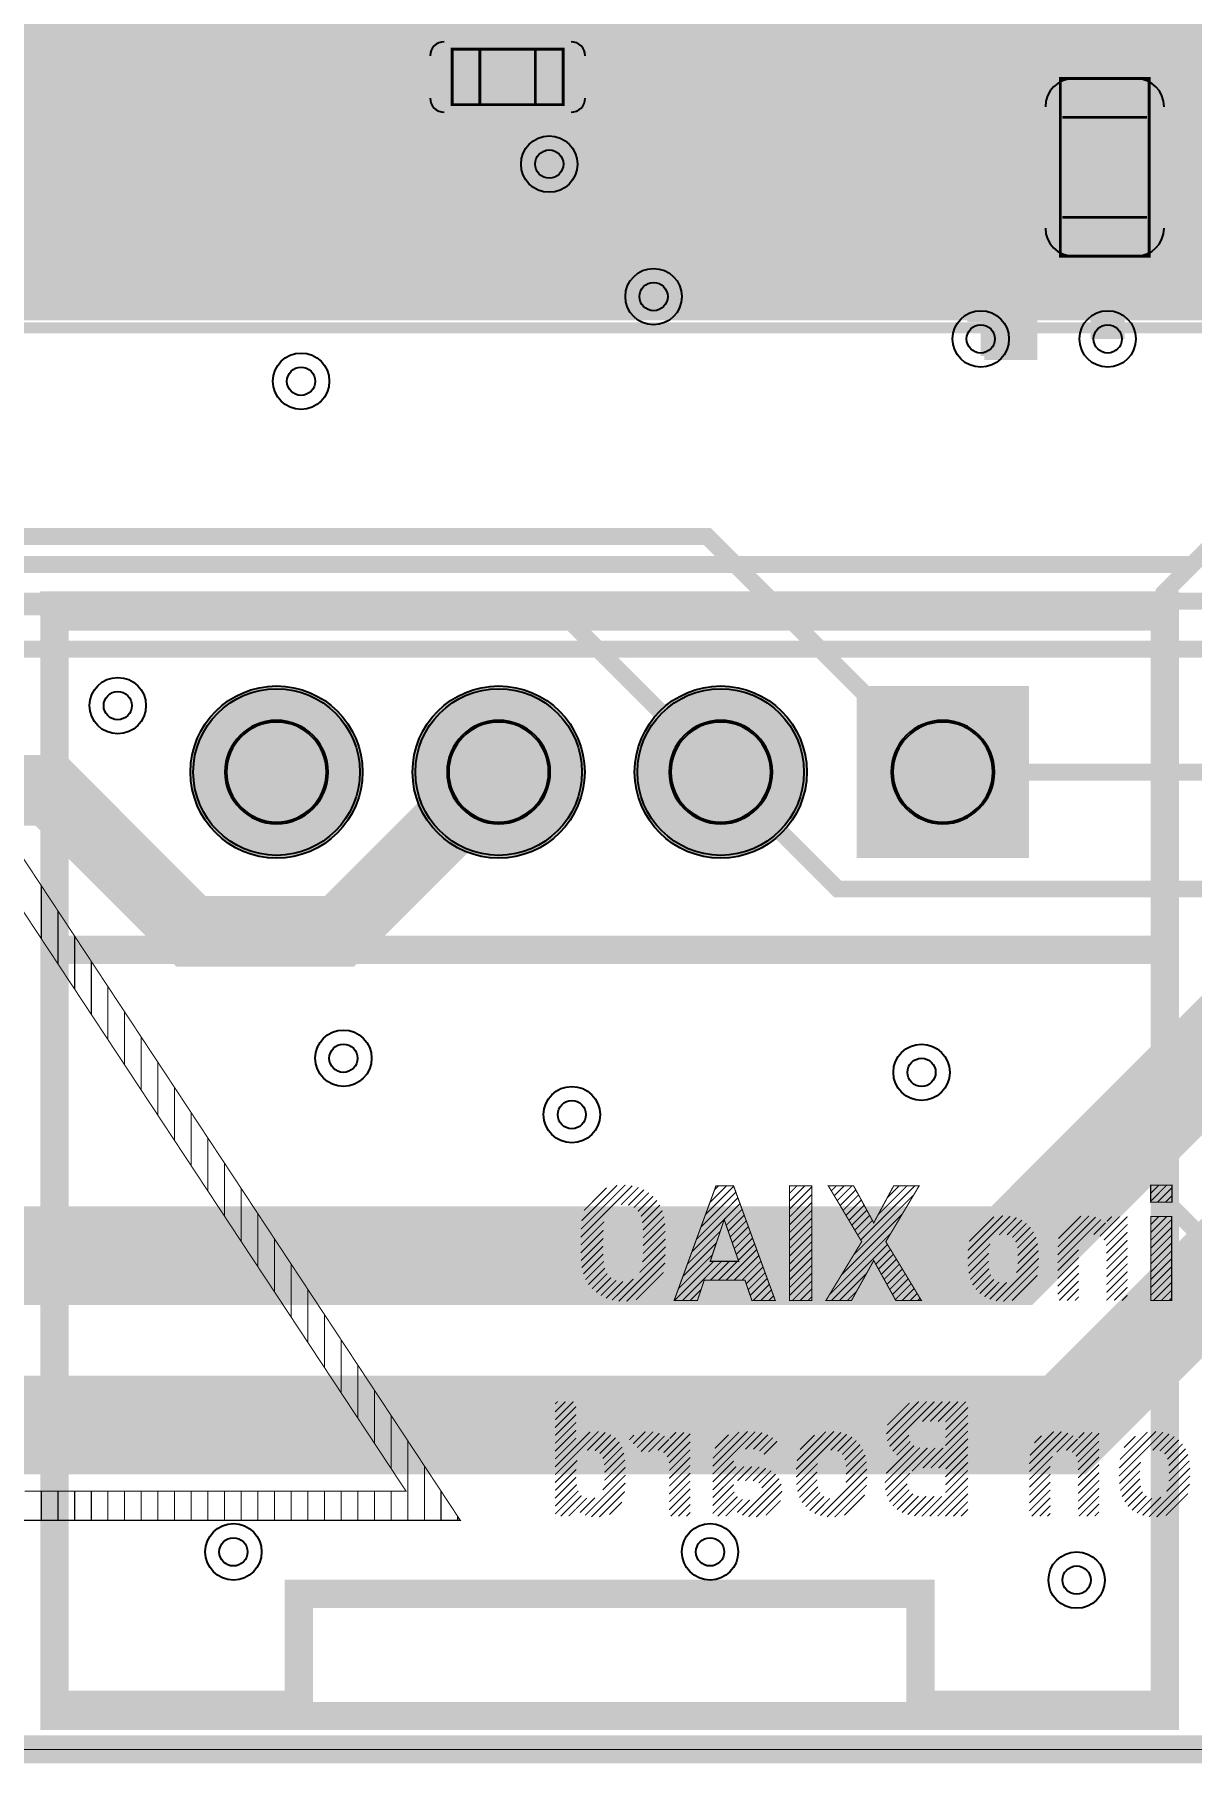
# Model space of a CAD drawing. Extents: x -57 to 2380, y -38 to 1737.
# Drawn here: x 1394 to 1805, y -5 to 608 of the extents above; entities that cross this region are included whole.
import ezdxf

# ---------------------------------------------------------------- set-up
doc = ezdxf.new("R2010")
doc.units = 9
for name, color, linetype, true_color in [('BoardOutline', 7, 'Continuous', 0xff00ff), ('BottomLayer', 7, 'Continuous', 0x0000ff), ('BottomSilkLayer', 7, 'Continuous', 0x808000), ('BottomSolderMaskLayer', 7, 'Continuous', 0xaa00ff), ('Document', 7, 'Continuous', 0xffffff), ('Hole', 7, 'Continuous', 0x222222), ('Multi-Layer', 7, 'Continuous', 0xc0c0c0), ('TopLayer', 7, 'Continuous', 0xff0000), ('TopSilkLayer', 7, 'Continuous', 0xffff00), ('TopSolderMaskLayer', 7, 'Continuous', 0x800080)]:
    doc.layers.add(name, color=color, linetype=linetype, true_color=true_color)

msp = doc.modelspace()

# ---------------------------------------------------------------- hatches: boundary and pattern name
at = {"layer": 'BottomLayer'}
for points in [[(1535.99, 600.25), (1536.01, 600.56), (1536.07, 600.88), (1536.16, 601.18), (1536.29, 601.47), (1536.46, 601.74), (1536.65, 601.99), (1536.88, 602.21), (1537.12, 602.41), (1537.4, 602.57), (1537.69, 602.7), (1537.99, 602.8), (1538.3, 602.85), (1538.62, 602.87), (1550.87, 602.87), (1551.18, 602.85), (1551.49, 602.8), (1551.8, 602.7), (1552.09, 602.57), (1552.36, 602.41), (1552.61, 602.21), (1552.83, 601.99), (1553.03, 601.74), (1553.19, 601.47), (1553.32, 601.18), (1553.41, 600.88), (1553.47, 600.56), (1553.49, 600.25), (1553.49, 585.5), (1553.47, 585.18), (1553.41, 584.87), (1553.32, 584.57), (1553.19, 584.28), (1553.03, 584.01), (1552.83, 583.76), (1552.61, 583.53), (1552.36, 583.34), (1552.09, 583.17), (1551.8, 583.04), (1551.49, 582.95), (1551.18, 582.89), (1550.87, 582.87), (1538.62, 582.87), (1538.3, 582.89), (1537.99, 582.95), (1537.69, 583.04), (1537.4, 583.17), (1537.12, 583.34), (1536.88, 583.53), (1536.65, 583.76), (1536.46, 584.01), (1536.29, 584.28), (1536.16, 584.57), (1536.07, 584.87), (1536.01, 585.18), (1535.99, 585.5)], [(1570.99, 600.25), (1571.01, 600.56), (1571.07, 600.88), (1571.16, 601.18), (1571.29, 601.47), (1571.46, 601.74), (1571.65, 601.99), (1571.88, 602.21), (1572.12, 602.41), (1572.4, 602.57), (1572.69, 602.7), (1572.99, 602.8), (1573.3, 602.85), (1573.62, 602.87), (1585.87, 602.87), (1586.18, 602.85), (1586.49, 602.8), (1586.8, 602.7), (1587.09, 602.57), (1587.36, 602.41), (1587.61, 602.21), (1587.83, 601.99), (1588.03, 601.74), (1588.19, 601.47), (1588.32, 601.18), (1588.41, 600.88), (1588.47, 600.56), (1588.49, 600.25), (1588.49, 585.5), (1588.47, 585.18), (1588.41, 584.87), (1588.32, 584.57), (1588.19, 584.28), (1588.03, 584.01), (1587.83, 583.76), (1587.61, 583.53), (1587.36, 583.34), (1587.09, 583.17), (1586.8, 583.04), (1586.49, 582.95), (1586.18, 582.89), (1585.87, 582.87), (1573.62, 582.87), (1573.3, 582.89), (1572.99, 582.95), (1572.69, 583.04), (1572.4, 583.17), (1572.12, 583.34), (1571.88, 583.53), (1571.65, 583.76), (1571.46, 584.01), (1571.29, 584.28), (1571.16, 584.57), (1571.07, 584.87), (1571.01, 585.18), (1570.99, 585.5)], [(1677.16, 596.46), (1732.28, 596.46), (1732.28, 525.59), (1677.16, 525.59)]]:
    msp.add_hatch(color=256, dxfattribs=at).paths.add_polyline_path(points)
at = {"layer": 'BottomSolderMaskLayer'}
for points in [[(1449.78, 346.46, 1), (1510.84, 346.46, 1)], [(1528.52, 346.46, 1), (1589.58, 346.46, 1)], [(1607.26, 346.46, 1), (1668.32, 346.46, 1)], [(1747.06, 315.94), (1686.01, 315.94), (1686.01, 376.99), (1747.06, 376.99)]]:
    msp.add_hatch(color=256, dxfattribs=at).paths.add_polyline_path(points)
at = {"layer": 'Document'}
for points in [[(885.08, 506.61), (1855.08, 506.61), (1855.08, 1166.61), (885.08, 1166.61)], [(1685.04, 544.64), (2235.03, 544.64), (2235.03, 1129.64), (1685.04, 1129.64)], [(1791.33, 592.48), (1757.67, 592.48), (1757.67, 528.74), (1791.33, 528.74)], [(1743.72, 539.35), (1743.72, 584.35), (1718.72, 584.35), (1718.72, 539.35)]]:
    msp.add_hatch(color=256, dxfattribs=at).paths.add_polyline_path(points)
at = {"layer": 'Multi-Layer'}
for points in [[(1450.78, 346.46, 1), (1509.84, 346.46, 1)], [(1529.52, 346.46, 1), (1588.58, 346.46, 1)], [(1608.26, 346.46, 1), (1667.32, 346.46, 1)], [(1746.06, 316.94), (1687.01, 316.94), (1687.01, 375.99), (1746.06, 375.99)]]:
    msp.add_hatch(color=256, dxfattribs=at).paths.add_polyline_path(points)
at = {"layer": 'TopLayer'}
for points in [[(1762.4, 570.83), (1761.99, 570.85), (1761.58, 570.93), (1761.18, 571.05), (1760.81, 571.22), (1760.45, 571.43), (1760.13, 571.69), (1759.83, 571.98), (1759.58, 572.31), (1759.37, 572.66), (1759.2, 573.04), (1759.07, 573.43), (1759, 573.84), (1758.97, 574.25), (1758.97, 594.8), (1759, 595.21), (1759.07, 595.62), (1759.2, 596.02), (1759.37, 596.39), (1759.58, 596.75), (1759.83, 597.07), (1760.13, 597.37), (1760.45, 597.62), (1760.81, 597.83), (1761.18, 598), (1761.58, 598.13), (1761.99, 598.2), (1762.4, 598.23), (1785.55, 598.23), (1785.96, 598.2), (1786.37, 598.13), (1786.76, 598), (1787.14, 597.83), (1787.49, 597.62), (1787.82, 597.37), (1788.11, 597.07), (1788.37, 596.75), (1788.58, 596.39), (1788.75, 596.02), (1788.87, 595.62), (1788.95, 595.21), (1788.97, 594.8), (1788.97, 574.25), (1788.95, 573.84), (1788.87, 573.43), (1788.75, 573.04), (1788.58, 572.66), (1788.37, 572.31), (1788.11, 571.98), (1787.82, 571.69), (1787.49, 571.43), (1787.14, 571.22), (1786.76, 571.05), (1786.37, 570.93), (1785.96, 570.85), (1785.55, 570.83)], [(1738.94, 584.51), (1739.22, 584.49), (1739.49, 584.44), (1739.75, 584.36), (1740, 584.25), (1740.23, 584.1), (1740.45, 583.93), (1740.65, 583.74), (1740.81, 583.52), (1740.96, 583.29), (1741.07, 583.04), (1741.15, 582.78), (1741.2, 582.51), (1741.22, 582.23), (1741.22, 571.62), (1741.2, 571.35), (1741.15, 571.08), (1741.07, 570.82), (1740.96, 570.57), (1740.81, 570.33), (1740.65, 570.12), (1740.45, 569.92), (1740.23, 569.75), (1740, 569.61), (1739.75, 569.5), (1739.49, 569.42), (1739.22, 569.37), (1738.94, 569.35), (1723.49, 569.35), (1723.22, 569.37), (1722.95, 569.42), (1722.68, 569.5), (1722.43, 569.61), (1722.2, 569.75), (1721.98, 569.92), (1721.79, 570.12), (1721.62, 570.33), (1721.48, 570.57), (1721.36, 570.82), (1721.28, 571.08), (1721.23, 571.35), (1721.22, 571.62), (1721.22, 582.23), (1721.23, 582.51), (1721.28, 582.78), (1721.36, 583.04), (1721.48, 583.29), (1721.62, 583.52), (1721.79, 583.74), (1721.98, 583.93), (1722.2, 584.1), (1722.43, 584.25), (1722.68, 584.36), (1722.95, 584.44), (1723.22, 584.49), (1723.49, 584.51)], [(1738.94, 554.35), (1739.22, 554.33), (1739.49, 554.28), (1739.75, 554.2), (1740, 554.09), (1740.23, 553.95), (1740.45, 553.78), (1740.65, 553.58), (1740.81, 553.37), (1740.96, 553.13), (1741.07, 552.88), (1741.15, 552.62), (1741.2, 552.35), (1741.22, 552.08), (1741.22, 541.47), (1741.2, 541.19), (1741.15, 540.92), (1741.07, 540.66), (1740.96, 540.41), (1740.81, 540.17), (1740.65, 539.96), (1740.45, 539.76), (1740.23, 539.59), (1740, 539.45), (1739.75, 539.34), (1739.49, 539.26), (1739.22, 539.21), (1738.94, 539.19), (1723.49, 539.19), (1723.22, 539.21), (1722.95, 539.26), (1722.68, 539.34), (1722.43, 539.45), (1722.2, 539.59), (1721.98, 539.76), (1721.79, 539.96), (1721.62, 540.17), (1721.48, 540.41), (1721.36, 540.66), (1721.28, 540.92), (1721.23, 541.19), (1721.22, 541.47), (1721.22, 552.08), (1721.23, 552.35), (1721.28, 552.62), (1721.36, 552.88), (1721.48, 553.13), (1721.62, 553.37), (1721.79, 553.58), (1721.98, 553.78), (1722.2, 553.95), (1722.43, 554.09), (1722.68, 554.2), (1722.95, 554.28), (1723.22, 554.33), (1723.49, 554.35)], [(1762.4, 523.42), (1761.99, 523.45), (1761.58, 523.52), (1761.18, 523.65), (1760.81, 523.82), (1760.45, 524.03), (1760.13, 524.29), (1759.83, 524.58), (1759.58, 524.9), (1759.37, 525.26), (1759.2, 525.63), (1759.07, 526.03), (1759, 526.44), (1758.97, 526.85), (1758.97, 547.4), (1759, 547.81), (1759.07, 548.22), (1759.2, 548.62), (1759.37, 548.99), (1759.58, 549.35), (1759.83, 549.67), (1760.13, 549.96), (1760.45, 550.22), (1760.81, 550.43), (1761.18, 550.6), (1761.58, 550.73), (1761.99, 550.8), (1762.4, 550.83), (1785.55, 550.83), (1785.96, 550.8), (1786.37, 550.73), (1786.76, 550.6), (1787.14, 550.43), (1787.49, 550.22), (1787.82, 549.96), (1788.11, 549.67), (1788.37, 549.35), (1788.58, 548.99), (1788.75, 548.62), (1788.87, 548.22), (1788.95, 547.81), (1788.97, 547.4), (1788.97, 526.85), (1788.95, 526.44), (1788.87, 526.03), (1788.75, 525.63), (1788.58, 525.26), (1788.37, 524.9), (1788.11, 524.58), (1787.82, 524.29), (1787.49, 524.03), (1787.14, 523.82), (1786.76, 523.65), (1786.37, 523.52), (1785.96, 523.45), (1785.55, 523.42)]]:
    msp.add_hatch(color=256, dxfattribs=at).paths.add_polyline_path(points)
at = {"layer": 'TopSolderMaskLayer'}
for points in [[(1449.78, 346.46, 1), (1510.84, 346.46, 1)], [(1528.52, 346.46, 1), (1589.58, 346.46, 1)], [(1607.26, 346.46, 1), (1668.32, 346.46, 1)], [(1747.06, 315.94), (1686.01, 315.94), (1686.01, 376.99), (1747.06, 376.99)]]:
    msp.add_hatch(color=256, dxfattribs=at).paths.add_polyline_path(points)

# ---------------------------------------------------------------- linework, layer by layer
at = {"layer": 'BoardOutline', "const_width": 10}
msp.add_lwpolyline([(118.11, 0), (2165.35, 0)], dxfattribs=at)
at = {"layer": 'BottomLayer'}
for points, const_width in [([(1900, 215), (1860, 215), (1760, 115), (325, 115), (55, 385), (55, 725), (30, 750), (30, 1290), (160, 1420), (434.96, 1420), (490, 1475.04), (490, 1604.96)], 35), ([(85, 891.61), (140, 836.61), (140, 615), (173.5, 581.5), (173.5, 396.5), (190, 380), (220, 380), (365, 235), (825, 235), (997, 407), (1835, 407), (1905, 477), (1905, 855.87), (2031, 981.87), (2031.87, 981.87), (2040, 990)], 6), ([(1716.53, 346.46), (1830.45, 346.46), (1941, 457), (1941, 811), (2090, 960)], 6), ([(85, 791.61), (125, 751.61), (125, 610), (160, 575), (160, 390), (185, 365), (215, 365), (360, 220), (830, 220), (1000, 390), (1845, 390), (1923, 468), (1923, 828), (2040, 945)], 6), ([(1637.79, 346.46), (1679.25, 305), (1816, 305), (1958, 447), (1958, 803), (2070, 915), (2090, 915)], 6), ([(340, 175), (383, 175), (405, 175), (1741, 175), (1999.87, 433.87), (1999.87, 665), (2030, 665), (1999.87, 695.13), (1999.87, 665)], 35), ([(1578.19, 731.46), (1577.32, 730.59), (1577.32, 710), (1577.32, 697.87), (1577.32, 685), (1577.32, 662.87), (1577.32, 627.87), (1577.32, 595.29), (1579.74, 592.87)], 15), ([(1545.32, 592.29), (1544.74, 592.87), (1407.4, 592.87), (1389.19, 611.08), (833.08, 611.08), (827, 605), (825, 605), (815.5, 595.5), (815.5, 546), (854, 507.5), (854, 491.89), (913, 491.89)], 25), ([(1815, 430), (1805, 420), (990, 420), (820, 250), (370, 250), (215, 405), (215, 425.2), (215, 536.61)], 6)]:
    msp.add_lwpolyline(points, dxfattribs=dict(at, const_width=const_width))
at = {"layer": 'BottomSilkLayer'}
for points, const_width in [([(1685.04, 722.16), (1685.04, 602.16)], 5), ([(1584.74, 605.37), (1539.74, 605.37)], 3), ([(1534.74, 600.37), (1534.74, 585.37)], 3), ([(1589.74, 585.37), (1589.74, 600.37)], 3), ([(1539.74, 580.37), (1584.74, 580.37)], 3), ([(1740.04, 542.16), (2030.04, 542.16)], 5)]:
    msp.add_lwpolyline(points, dxfattribs=dict(at, const_width=const_width))
for centre, start, end in [((1539.74, 600.37), 90, 180), ((1584.74, 600.37), 0, 90), ((1539.74, 585.37), 180, 270), ((1584.74, 585.37), 270, 0)]:
    msp.add_arc(centre, 5, start, end, dxfattribs=at)
at = {"layer": 'BottomSolderMaskLayer'}
for points in [[(1480.32, 364.78), (1480.3, 364.78)], [(1559.06, 364.78), (1559.04, 364.78)], [(1637.8, 364.78), (1637.78, 364.78)], [(1716.54, 364.78), (1716.52, 364.78)], [(1480.32, 328.14), (1480.3, 328.14)], [(1559.06, 328.14), (1559.04, 328.14)], [(1637.8, 328.14), (1637.78, 328.14)], [(1716.54, 328.14), (1716.52, 328.14)]]:
    msp.add_lwpolyline(points, close=True, dxfattribs=at)
for centre in [(1480.31, 346.46), (1559.05, 346.46), (1637.79, 346.46)]:
    msp.add_circle(centre, 30.52, dxfattribs=at)
for centre, start, end in [((1480.32, 346.46), 450, 270), ((1480.3, 346.46), 270, 450), ((1559.06, 346.46), 450, 270), ((1559.04, 346.46), 270, 450), ((1637.8, 346.46), 450, 270), ((1637.78, 346.46), 270, 450), ((1716.54, 346.46), 450, 270), ((1716.52, 346.46), 270, 450)]:
    msp.add_arc(centre, 18.32, start, end, dxfattribs=at)
at = {"layer": 'Document'}
for points, const_width in [([(-0.4, 1673.17), (2283.06, 1673.17), (2283.06, 836.56), (2283.06, -0.05), (-0.4, -0.05), (-0.4, 836.56), (-0.4, 1673.17)], 0.39), ([(1542.56, 583.03), (1552.4, 583.03), (1572.08, 583.03), (1581.93, 583.03), (1581.93, 602.72), (1572.08, 602.72), (1552.4, 602.72), (1542.56, 602.72), (1542.56, 583.03)], 1), ([(1758.22, 529.33), (1758.22, 592.32), (1789.72, 592.32), (1789.72, 529.33), (1758.22, 529.33)], 1), ([(1795.27, 11.81), (1401.57, 11.81), (1401.57, 401.57), (1795.27, 401.57), (1795.27, 11.81)], 10), ([(1629.55, 159.12), (1631.95, 166.32), (1634.19, 166.32), (1636.97, 166.32), (1639.76, 166.32), (1642.54, 166.32), (1645.33, 166.32), (1646.39, 166.32), (1648.85, 159.12), (1649.27, 159.12), (1652.05, 159.12), (1654.84, 159.12), (1657.13, 159.12), (1655.03, 164.88), (1650.57, 177.13), (1649.09, 181.21), (1643.89, 195.5), (1643.15, 197.55), (1642.34, 199.77), (1639.81, 199.77), (1637.02, 199.77), (1636.12, 199.77), (1630.79, 185.19), (1627.59, 176.42), (1621.27, 159.12), (1621.43, 159.12), (1624.21, 159.12), (1627, 159.12), (1629.55, 159.12)], 0.39), ([(1670.08, 159.12), (1670.08, 160.45), (1670.08, 163.23), (1670.08, 166.02), (1670.08, 168.8), (1670.08, 171.58), (1670.08, 174.37), (1670.08, 177.15), (1670.08, 179.94), (1670.08, 182.72), (1670.08, 185.5), (1670.08, 188.29), (1670.08, 191.07), (1670.08, 193.86), (1670.08, 196.64), (1670.08, 199.42), (1670.08, 199.77), (1667.64, 199.77), (1664.86, 199.77), (1662.15, 199.77), (1662.15, 197.06), (1662.15, 194.27), (1662.15, 191.49), (1662.15, 188.7), (1662.15, 185.92), (1662.15, 183.14), (1662.15, 180.35), (1662.15, 177.57), (1662.15, 174.78), (1662.15, 172), (1662.15, 169.22), (1662.15, 166.43), (1662.15, 163.65), (1662.15, 160.87), (1662.15, 159.12), (1663.19, 159.12), (1665.97, 159.12), (1668.76, 159.12), (1670.08, 159.12)], 0.39), ([(1684.18, 159.12), (1686.06, 162.5), (1689.55, 168.78), (1692.05, 173.28), (1694.74, 168.41), (1698.71, 161.24), (1699.7, 159.44), (1699.87, 159.12), (1702.16, 159.12), (1704.95, 159.12), (1707.73, 159.12), (1708.95, 159.12), (1706.39, 163.35), (1704.29, 166.82), (1703.24, 168.55), (1700.09, 173.76), (1697.99, 177.22), (1696.33, 179.96), (1702.19, 189.77), (1706.3, 196.67), (1708.15, 199.77), (1706.62, 199.77), (1703.83, 199.77), (1701.05, 199.77), (1699.13, 199.77), (1693.63, 189.57), (1692.05, 186.64), (1689.62, 191.12), (1687.66, 194.73), (1684.92, 199.77), (1684.35, 199.77), (1681.56, 199.77), (1678.78, 199.77), (1676, 199.77), (1675.95, 199.77), (1680.13, 192.77), (1685.33, 184.05), (1687.41, 180.56), (1687.77, 179.96), (1675.1, 159.12), (1677.11, 159.12), (1679.89, 159.12), (1682.68, 159.12), (1684.18, 159.12)], 0.39), ([(1797.82, 193.95), (1797.82, 196.32), (1797.82, 199.1), (1797.82, 200), (1795.93, 200), (1793.15, 200), (1790.36, 200), (1790.23, 200), (1790.23, 199.86), (1790.23, 197.08), (1790.23, 194.29), (1790.23, 193.95), (1792.66, 193.95), (1795.45, 193.95), (1797.82, 193.95)], 0.39), ([(1639.03, 187.78), (1639.73, 185.77), (1641.16, 181.64), (1641.88, 179.57), (1644.17, 172.99), (1643.65, 172.99), (1640.87, 172.99), (1638.08, 172.99), (1635.3, 172.99), (1634.06, 172.99), (1636.25, 179.51), (1637.66, 183.7), (1639.03, 187.78)], 0.39), ([(1797.7, 159.12), (1797.7, 160.01), (1797.7, 162.8), (1797.7, 165.58), (1797.7, 168.36), (1797.7, 171.15), (1797.7, 173.93), (1797.7, 176.72), (1797.7, 179.5), (1797.7, 182.28), (1797.7, 185.07), (1797.7, 187.85), (1797.7, 188.87), (1795.94, 188.87), (1793.15, 188.87), (1790.37, 188.87), (1790.28, 188.87), (1790.28, 188.78), (1790.28, 186), (1790.28, 183.21), (1790.28, 180.43), (1790.28, 177.65), (1790.28, 174.86), (1790.28, 172.08), (1790.28, 169.29), (1790.28, 166.51), (1790.28, 163.73), (1790.28, 160.94), (1790.28, 159.12), (1791.25, 159.12), (1794.03, 159.12), (1796.81, 159.12), (1797.7, 159.12)], 0.39)]:
    msp.add_lwpolyline(points, close=True, dxfattribs=dict(at, const_width=const_width))
for points, const_width in [([(643.29, 81.17), (1545.47, 81.17), (1540.17, 89.2), (1050.86, 830.2), (1547.22, 1577.82), (638.92, 1577.82)], 0.39), ([(1526.22, 91.52), (1040.33, 827.36)], 0.39), ([(1552.4, 583.03), (1552.4, 602.72)], 1), ([(1572.08, 583.03), (1572.08, 602.72)], 1), ([(1758.97, 578.54), (1788.97, 578.54)], 1), ([(1758.97, 543.11), (1788.97, 543.11)], 1), ([(1396.89, 287.38), (1396.89, 306.18)], 0.39), ([(1390.98, 296.33), (1396.89, 287.38), (1402.79, 278.44), (1408.7, 269.5), (1414.61, 260.55), (1420.51, 251.61), (1426.42, 242.67), (1432.32, 233.72), (1438.23, 224.78), (1444.13, 215.84), (1450.04, 206.89), (1455.94, 197.95), (1461.85, 189.01), (1467.75, 180.06), (1473.66, 171.12), (1479.57, 162.18), (1485.47, 153.24), (1491.38, 144.29), (1497.28, 135.35), (1503.19, 126.41), (1509.09, 117.46), (1515, 108.52), (1526.22, 91.52), (1520.9, 91.52), (1515, 91.52), (1509.09, 91.52), (1503.19, 91.52), (1497.28, 91.52), (1491.38, 91.52), (1485.47, 91.52), (1479.57, 91.52), (1473.66, 91.52), (1467.75, 91.52), (1461.85, 91.52), (1455.94, 91.52), (1450.04, 91.52), (1444.13, 91.52), (1438.23, 91.52), (1432.32, 91.52), (1426.42, 91.52), (1420.51, 91.52), (1414.61, 91.52), (1408.7, 91.52), (1402.79, 91.52), (1396.89, 91.52), (1390.98, 91.52)], 0.39), ([(1402.79, 278.44), (1402.79, 297.23)], 0.39), ([(1408.7, 269.5), (1408.7, 288.29)], 0.39), ([(1414.61, 260.55), (1414.61, 279.35)], 0.39), ([(1420.51, 251.61), (1420.51, 270.4)], 0.39), ([(1426.42, 242.67), (1426.42, 261.46)], 0.39), ([(1432.32, 233.72), (1432.32, 252.52)], 0.39), ([(1438.23, 224.78), (1438.23, 243.57)], 0.39), ([(1444.13, 215.84), (1444.13, 234.63)], 0.39), ([(1450.04, 206.89), (1450.04, 225.69)], 0.39), ([(1455.94, 197.95), (1455.94, 216.74)], 0.39), ([(1461.85, 189.01), (1461.85, 207.8)], 0.39), ([(1467.75, 180.06), (1467.75, 198.86)], 0.39), ([(1588.17, 181.54), (1606.45, 199.82)], 0.39), ([(1588.23, 184.38), (1603.94, 200.1)], 0.39), ([(1588.46, 187.4), (1601.05, 199.99)], 0.39), ([(1589.28, 191), (1597.36, 199.09)], 0.39), ([(1602.41, 193), (1608.64, 199.23)], 0.39), ([(1605.01, 192.82), (1610.58, 198.38)], 0.39), ([(1606.98, 192), (1612.29, 197.31)], 0.39), ([(1608.47, 190.7), (1613.81, 196.04)], 0.39), ([(1630.79, 185.19), (1643.15, 197.55)], 0.39), ([(1632.39, 189.58), (1642.41, 199.59)], 0.39), ([(1634, 193.96), (1639.81, 199.77)], 0.39), ([(1635.6, 198.35), (1637.02, 199.77)], 0.39), ([(1662.15, 197.06), (1664.86, 199.77)], 0.39), ([(1662.15, 194.27), (1667.64, 199.77)], 0.39), ([(1662.15, 191.49), (1670.08, 199.42)], 0.39), ([(1662.15, 188.7), (1670.08, 196.64)], 0.39), ([(1675.97, 199.74), (1676, 199.77)], 0.39), ([(1677.01, 198), (1678.78, 199.77)], 0.39), ([(1678.05, 196.26), (1681.56, 199.77)], 0.39), ([(1679.09, 194.51), (1684.35, 199.77)], 0.39), ([(1680.13, 192.77), (1685.7, 198.33)], 0.39), ([(1681.17, 191.03), (1686.68, 196.53)], 0.39), ([(1684.94, 175.31), (1706.3, 196.67)], 0.39), ([(1687.41, 180.56), (1706.62, 199.77)], 0.39), ([(1693.63, 189.57), (1703.83, 199.77)], 0.39), ([(1696.89, 195.61), (1701.05, 199.77)], 0.39), ([(1790.23, 199.86), (1790.36, 200)], 0.39), ([(1790.23, 197.08), (1793.15, 200)], 0.39), ([(1790.23, 194.29), (1795.93, 200)], 0.39), ([(1792.66, 193.95), (1797.82, 199.1)], 0.39), ([(1795.45, 193.95), (1797.82, 196.32)], 0.39), ([(1473.66, 171.12), (1473.66, 189.91)], 0.39), ([(1609.49, 188.94), (1615.15, 194.6)], 0.39), ([(1609.99, 186.66), (1616.27, 192.94)], 0.39), ([(1610.19, 184.07), (1617.13, 191.01)], 0.39), ([(1627.59, 176.42), (1644.63, 193.46)], 0.39), ([(1629.19, 180.8), (1643.89, 195.5)], 0.39), ([(1639.73, 185.77), (1645.38, 191.42)], 0.39), ([(1662.15, 185.92), (1670.08, 193.86)], 0.39), ([(1662.15, 183.14), (1670.08, 191.07)], 0.39), ([(1682.21, 189.28), (1687.66, 194.73)], 0.39), ([(1683.25, 187.54), (1688.64, 192.92)], 0.39), ([(1684.29, 185.79), (1689.62, 191.12)], 0.39), ([(1588.17, 178.76), (1596.46, 187.05)], 0.39), ([(1588.19, 175.99), (1596.19, 183.99)], 0.39), ([(1610.22, 175.75), (1618.17, 183.7)], 0.39), ([(1610.25, 181.35), (1617.71, 188.81)], 0.39), ([(1610.26, 178.58), (1618.04, 186.35)], 0.39), ([(1625.99, 172.03), (1637.66, 183.7)], 0.39), ([(1640.45, 183.71), (1646.12, 189.38)], 0.39), ([(1641.16, 181.64), (1646.86, 187.34)], 0.39), ([(1641.88, 179.57), (1647.6, 185.3)], 0.39), ([(1662.15, 180.35), (1670.08, 188.29)], 0.39), ([(1662.15, 177.57), (1670.08, 185.5)], 0.39), ([(1680.62, 168.21), (1702.19, 189.77)], 0.39), ([(1685.33, 184.05), (1690.6, 189.32)], 0.39), ([(1686.37, 182.31), (1691.58, 187.51)], 0.39), ([(1725.38, 173.99), (1740.41, 189.02)], 0.39), ([(1725.47, 176.86), (1737.81, 189.21)], 0.39), ([(1725.89, 180.07), (1734.67, 188.85)], 0.39), ([(1736.53, 182.35), (1742.64, 188.47)], 0.39), ([(1739.34, 182.38), (1744.56, 187.61)], 0.39), ([(1741.18, 181.44), (1746.21, 186.47)], 0.39), ([(1742.36, 179.83), (1747.61, 185.09)], 0.39), ([(1757.29, 178.06), (1768.39, 189.16)], 0.39), ([(1757.29, 175.28), (1770.69, 188.68)], 0.39), ([(1757.29, 172.49), (1772.62, 187.82)], 0.39), ([(1757.51, 181.07), (1765.52, 189.08)], 0.39), ([(1770.09, 182.51), (1774.23, 186.65)], 0.39), ([(1772.24, 181.87), (1779.23, 188.87)], 0.39), ([(1773.68, 180.53), (1782.01, 188.86)], 0.39), ([(1774.46, 178.53), (1782.01, 186.08)], 0.39), ([(1774.76, 187.18), (1776.45, 188.87)], 0.39), ([(1790.28, 188.78), (1790.37, 188.87)], 0.39), ([(1790.28, 186), (1793.15, 188.87)], 0.39), ([(1790.28, 183.21), (1795.94, 188.87)], 0.39), ([(1790.28, 180.43), (1797.7, 187.85)], 0.39), ([(1790.28, 177.65), (1797.7, 185.07)], 0.39), ([(1479.57, 162.18), (1479.57, 180.97)], 0.39), ([(1588.29, 173.31), (1596.11, 181.13)], 0.39), ([(1588.56, 170.8), (1596.11, 178.34)], 0.39), ([(1609.06, 169.03), (1618.2, 178.16)], 0.39), ([(1610.05, 172.8), (1618.2, 180.95)], 0.39), ([(1624.39, 167.65), (1636.25, 179.51)], 0.39), ([(1642.6, 177.51), (1648.35, 183.26)], 0.39), ([(1643.32, 175.44), (1649.09, 181.21)], 0.39), ([(1644.03, 173.38), (1649.83, 179.17)], 0.39), ([(1662.15, 174.78), (1670.08, 182.72)], 0.39), ([(1662.15, 172), (1670.08, 179.94)], 0.39), ([(1676.3, 161.1), (1698.07, 182.87)], 0.39), ([(1677.11, 159.12), (1696.94, 178.96)], 0.39), ([(1725.46, 171.28), (1733.32, 179.15)], 0.39), ([(1742.95, 177.64), (1748.77, 183.46)], 0.39), ([(1743.11, 172.23), (1750.2, 179.32)], 0.39), ([(1743.13, 175.04), (1749.64, 181.54)], 0.39), ([(1774.59, 175.87), (1782.01, 183.29)], 0.39), ([(1774.59, 173.09), (1782.01, 180.51)], 0.39), ([(1774.59, 170.3), (1782.01, 177.72)], 0.39), ([(1790.28, 174.86), (1797.7, 182.28)], 0.39), ([(1790.28, 172.08), (1797.7, 179.5)], 0.39), ([(1485.47, 153.24), (1485.47, 172.03)], 0.39), ([(1589.07, 168.52), (1596.16, 175.61)], 0.39), ([(1589.85, 166.52), (1596.32, 172.99)], 0.39), ([(1601.66, 158.84), (1618.18, 175.36)], 0.39), ([(1604.42, 158.82), (1618.03, 172.43)], 0.39), ([(1621.43, 159.12), (1635.3, 172.99)], 0.39), ([(1622.79, 163.26), (1634.84, 175.32)], 0.39), ([(1624.21, 159.12), (1638.08, 172.99)], 0.39), ([(1634.19, 166.32), (1640.87, 172.99)], 0.39), ([(1636.97, 166.32), (1643.65, 172.99)], 0.39), ([(1639.76, 166.32), (1650.57, 177.13)], 0.39), ([(1642.54, 166.32), (1651.32, 175.09)], 0.39), ([(1645.33, 166.32), (1652.06, 173.05)], 0.39), ([(1662.15, 169.22), (1670.08, 177.15)], 0.39), ([(1662.15, 166.43), (1670.08, 174.37)], 0.39), ([(1662.15, 163.65), (1670.08, 171.58)], 0.39), ([(1692.76, 171.99), (1697.99, 177.22)], 0.39), ([(1693.75, 170.2), (1699.04, 175.49)], 0.39), ([(1694.74, 168.41), (1700.09, 173.76)], 0.39), ([(1695.74, 166.62), (1701.14, 172.02)], 0.39), ([(1725.73, 168.77), (1732.84, 175.88)], 0.39), ([(1726.28, 166.53), (1732.81, 173.07)], 0.39), ([(1735.43, 158.99), (1750.56, 174.11)], 0.39), ([(1742.67, 169), (1750.48, 176.82)], 0.39), ([(1757.29, 169.71), (1764.71, 177.13)], 0.39), ([(1757.29, 166.92), (1764.71, 174.35)], 0.39), ([(1757.29, 164.14), (1764.71, 171.56)], 0.39), ([(1774.59, 167.52), (1782.01, 174.94)], 0.39), ([(1774.59, 164.74), (1782.01, 172.16)], 0.39), ([(1790.28, 169.29), (1797.7, 176.72)], 0.39), ([(1790.28, 166.51), (1797.7, 173.93)], 0.39), ([(1590.9, 164.78), (1596.72, 170.6)], 0.39), ([(1592.18, 163.28), (1597.58, 168.68)], 0.39), ([(1593.64, 161.96), (1598.93, 167.25)], 0.39), ([(1595.29, 160.82), (1600.73, 166.26)], 0.39), ([(1597.15, 159.89), (1603.11, 165.86)], 0.39), ([(1599.25, 159.22), (1606.85, 166.81)], 0.39), ([(1607.77, 159.38), (1617.5, 169.11)], 0.39), ([(1646.83, 165.04), (1652.8, 171.01)], 0.39), ([(1647.54, 162.96), (1653.55, 168.97)], 0.39), ([(1648.25, 160.89), (1654.29, 166.93)], 0.39), ([(1662.15, 160.87), (1670.08, 168.8)], 0.39), ([(1663.19, 159.12), (1670.08, 166.02)], 0.39), ([(1679.89, 159.12), (1689.55, 168.78)], 0.39), ([(1696.73, 164.82), (1702.19, 170.29)], 0.39), ([(1697.72, 163.03), (1703.24, 168.55)], 0.39), ([(1698.71, 161.24), (1704.29, 166.82)], 0.39), ([(1727.13, 164.6), (1732.98, 170.45)], 0.39), ([(1728.27, 162.96), (1733.55, 168.24)], 0.39), ([(1729.67, 161.57), (1734.7, 166.6)], 0.39), ([(1731.31, 160.43), (1736.51, 165.64)], 0.39), ([(1733.22, 159.56), (1739.25, 165.58)], 0.39), ([(1738.01, 158.78), (1750.48, 171.25)], 0.39), ([(1741.11, 159.09), (1750.08, 168.06)], 0.39), ([(1757.29, 161.36), (1764.71, 168.78)], 0.39), ([(1757.84, 159.12), (1764.71, 165.99)], 0.39), ([(1774.59, 161.95), (1782.01, 169.37)], 0.39), ([(1774.59, 159.17), (1782.01, 166.59)], 0.39), ([(1790.28, 163.73), (1797.7, 171.15)], 0.39), ([(1790.28, 160.94), (1797.7, 168.36)], 0.39), ([(1791.25, 159.12), (1797.7, 165.58)], 0.39), ([(1491.38, 144.29), (1491.38, 163.08)], 0.39), ([(1627, 159.12), (1630.83, 162.96)], 0.39), ([(1649.27, 159.12), (1655.03, 164.88)], 0.39), ([(1652.05, 159.12), (1655.77, 162.84)], 0.39), ([(1654.84, 159.12), (1656.52, 160.8)], 0.39), ([(1665.97, 159.12), (1670.08, 163.23)], 0.39), ([(1668.76, 159.12), (1670.08, 160.45)], 0.39), ([(1682.68, 159.12), (1686.06, 162.5)], 0.39), ([(1699.7, 159.44), (1705.34, 165.09)], 0.39), ([(1702.16, 159.12), (1706.39, 163.35)], 0.39), ([(1704.95, 159.12), (1707.44, 161.62)], 0.39), ([(1707.73, 159.12), (1708.49, 159.88)], 0.39), ([(1760.62, 159.12), (1764.71, 163.21)], 0.39), ([(1763.41, 159.12), (1764.71, 160.43)], 0.39), ([(1777.33, 159.12), (1782.01, 163.81)], 0.39), ([(1780.11, 159.12), (1782.01, 161.02)], 0.39), ([(1794.03, 159.12), (1797.7, 162.8)], 0.39), ([(1796.81, 159.12), (1797.7, 160.01)], 0.39), ([(1497.28, 135.35), (1497.28, 154.14)], 0.39), ([(1503.19, 126.41), (1503.19, 145.2)], 0.39), ([(1509.09, 117.46), (1509.09, 136.25)], 0.39), ([(1515, 108.52), (1515, 127.31)], 0.39), ([(1579.09, 122.4), (1579.96, 123.28)], 0.39), ([(1579.09, 119.62), (1582.74, 123.28)], 0.39), ([(1579.09, 116.83), (1585.53, 123.28)], 0.39), ([(1696.55, 111.81), (1707.99, 123.25)], 0.39), ([(1696.87, 109.35), (1710.8, 123.28)], 0.39), ([(1696.88, 114.92), (1704.7, 122.75)], 0.39), ([(1697.66, 107.35), (1713.59, 123.28)], 0.39), ([(1709.28, 116.19), (1716.37, 123.28)], 0.39), ([(1712.08, 116.2), (1719.16, 123.28)], 0.39), ([(1714.86, 116.2), (1721.94, 123.28)], 0.39), ([(1717.5, 116.05), (1724.72, 123.28)], 0.39), ([(1520.9, 99.58), (1520.9, 118.37)], 0.39), ([(1579.09, 114.05), (1586.51, 121.47)], 0.39), ([(1579.09, 111.27), (1586.51, 118.69)], 0.39), ([(1717.5, 113.27), (1725.43, 121.21)], 0.39), ([(1717.5, 110.49), (1725.43, 118.42)], 0.39), ([(1579.09, 108.48), (1586.51, 115.9)], 0.39), ([(1579.09, 105.7), (1586.51, 113.12)], 0.39), ([(1579.09, 97.35), (1594.44, 112.7)], 0.39), ([(1579.09, 100.13), (1591.49, 112.53)], 0.39), ([(1579.09, 102.92), (1586.51, 110.34)], 0.39), ([(1590.47, 105.95), (1596.84, 112.32)], 0.39), ([(1593.16, 105.85), (1598.86, 111.56)], 0.39), ([(1594.94, 104.85), (1600.55, 110.46)], 0.39), ([(1605.4, 109.74), (1607.06, 111.41)], 0.39), ([(1606.79, 108.34), (1611.12, 112.67)], 0.39), ([(1608.17, 106.95), (1613.82, 112.6)], 0.39), ([(1609.56, 105.55), (1616.03, 112.02)], 0.39), ([(1612.18, 105.38), (1617.89, 111.09)], 0.39), ([(1617.51, 105.14), (1624.74, 112.37)], 0.39), ([(1618.81, 103.67), (1626.98, 111.83)], 0.39), ([(1619.73, 110.15), (1621.95, 112.37)], 0.39), ([(1634.96, 100.33), (1647.35, 112.71)], 0.39), ([(1634.96, 97.55), (1650.04, 112.63)], 0.39), ([(1634.99, 103.14), (1644.35, 112.5)], 0.39), ([(1635.72, 106.65), (1640.57, 111.51)], 0.39), ([(1646.57, 106.37), (1652.46, 112.26)], 0.39), ([(1649.35, 106.37), (1654.53, 111.55)], 0.39), ([(1651.52, 105.75), (1656.28, 110.51)], 0.39), ([(1664.54, 96.5), (1680.41, 112.37)], 0.39), ([(1664.56, 99.3), (1677.95, 112.7)], 0.39), ([(1664.82, 102.34), (1675.05, 112.58)], 0.39), ([(1665.94, 106.25), (1671.08, 111.4)], 0.39), ([(1676.85, 106.03), (1682.52, 111.7)], 0.39), ([(1679.25, 105.64), (1684.34, 110.73)], 0.39), ([(1698.79, 105.69), (1704.48, 111.39)], 0.39), ([(1712.28, 99.7), (1725.43, 112.85)], 0.39), ([(1717.5, 107.7), (1725.43, 115.64)], 0.39), ([(1747.23, 101.25), (1758.62, 112.63)], 0.39), ([(1747.23, 98.46), (1760.87, 112.1)], 0.39), ([(1747.4, 104.19), (1755.84, 112.63)], 0.39), ([(1749.03, 108.61), (1751.59, 111.16)], 0.39), ([(1756.89, 105.34), (1762.76, 111.21)], 0.39), ([(1762.38, 105.26), (1769.5, 112.37)], 0.39), ([(1763.75, 103.84), (1771.95, 112.05)], 0.39), ([(1764.7, 110.36), (1766.71, 112.37)], 0.39), ([(1779.03, 96.85), (1794.61, 112.43)], 0.39), ([(1779.07, 99.68), (1792.1, 112.71)], 0.39), ([(1779.38, 102.77), (1789.13, 112.51)], 0.39), ([(1780.83, 107.01), (1784.81, 110.98)], 0.39), ([(1790.96, 106), (1796.76, 111.8)], 0.39), ([(1793.49, 105.74), (1798.62, 110.87)], 0.39), ([(1526.81, 81.17), (1526.81, 109.42)], 0.39), ([(1595.97, 103.1), (1601.87, 109)], 0.39), ([(1596.47, 100.81), (1602.85, 107.19)], 0.39), ([(1596.61, 98.17), (1603.49, 105.05)], 0.39), ([(1615.55, 105.97), (1619.43, 109.85)], 0.39), ([(1619.49, 101.56), (1626.98, 109.05)], 0.39), ([(1619.56, 98.84), (1626.98, 106.27)], 0.39), ([(1653.1, 104.55), (1657.78, 109.22)], 0.39), ([(1680.83, 104.44), (1685.9, 109.5)], 0.39), ([(1681.78, 102.61), (1687.21, 108.04)], 0.39), ([(1682.2, 100.24), (1688.27, 106.31)], 0.39), ([(1682.28, 97.54), (1689.02, 104.28)], 0.39), ([(1695.98, 94.53), (1708.39, 106.95)], 0.39), ([(1696.17, 91.94), (1711.07, 106.84)], 0.39), ([(1696.49, 97.82), (1706.38, 107.71)], 0.39), ([(1700.2, 104.32), (1705.04, 109.16)], 0.39), ([(1705.61, 98.6), (1713.85, 106.84)], 0.39), ([(1709.5, 99.7), (1716.63, 106.84)], 0.39), ([(1715.06, 99.7), (1725.43, 110.07)], 0.39), ([(1717.5, 99.35), (1725.43, 107.29)], 0.39), ([(1717.5, 96.57), (1725.43, 104.5)], 0.39), ([(1760.33, 105.99), (1764.34, 110)], 0.39), ([(1764.45, 101.76), (1771.95, 109.26)], 0.39), ([(1764.53, 99.06), (1771.95, 106.48)], 0.39), ([(1795.16, 104.63), (1800.21, 109.68)], 0.39), ([(1796.19, 102.88), (1801.55, 108.24)], 0.39), ([(1796.66, 100.57), (1802.65, 106.55)], 0.39), ([(1796.78, 97.9), (1803.44, 104.56)], 0.39), ([(1532.72, 81.17), (1532.72, 100.48)], 0.39), ([(1579.09, 94.56), (1586.96, 102.44)], 0.39), ([(1579.09, 91.78), (1586.54, 99.23)], 0.39), ([(1595.99, 91.98), (1604.01, 100)], 0.39), ([(1596.56, 95.33), (1603.86, 102.64)], 0.39), ([(1619.56, 96.06), (1626.98, 103.48)], 0.39), ([(1619.56, 93.28), (1626.98, 100.7)], 0.39), ([(1619.56, 90.49), (1626.98, 97.91)], 0.39), ([(1634.96, 94.76), (1642.4, 102.2)], 0.39), ([(1634.96, 91.98), (1643.26, 100.27)], 0.39), ([(1634.96, 89.2), (1646.04, 100.27)], 0.39), ([(1643.74, 95.19), (1648.82, 100.27)], 0.39), ([(1646.53, 95.19), (1651.48, 100.14)], 0.39), ([(1649.25, 95.13), (1653.76, 99.64)], 0.39), ([(1651.27, 94.37), (1655.68, 98.78)], 0.39), ([(1664.68, 93.85), (1672.17, 101.34)], 0.39), ([(1665.04, 91.43), (1671.96, 98.35)], 0.39), ([(1673.13, 82.82), (1689.67, 99.36)], 0.39), ([(1682.19, 94.66), (1689.47, 101.95)], 0.39), ([(1696.74, 89.72), (1704.93, 97.92)], 0.39), ([(1717.5, 93.78), (1725.43, 101.72)], 0.39), ([(1717.5, 91), (1725.43, 98.93)], 0.39), ([(1747.23, 95.68), (1755.45, 103.9)], 0.39), ([(1747.23, 92.89), (1754.65, 100.32)], 0.39), ([(1764.53, 96.27), (1771.95, 103.69)], 0.39), ([(1764.53, 93.49), (1771.95, 100.91)], 0.39), ([(1764.53, 90.7), (1771.95, 98.13)], 0.39), ([(1779.14, 94.18), (1786.74, 101.78)], 0.39), ([(1779.47, 91.73), (1786.46, 98.71)], 0.39), ([(1795.9, 91.45), (1804.16, 99.71)], 0.39), ([(1796.71, 95.05), (1803.93, 102.26)], 0.39), ([(1579.09, 89), (1586.52, 96.43)], 0.39), ([(1579.09, 86.21), (1586.72, 93.84)], 0.39), ([(1589.74, 82.95), (1604.03, 97.24)], 0.39), ([(1591.97, 82.39), (1603.99, 94.41)], 0.39), ([(1619.56, 87.71), (1626.98, 95.13)], 0.39), ([(1619.56, 84.92), (1626.98, 92.35)], 0.39), ([(1634.96, 86.41), (1642.39, 93.83)], 0.39), ([(1645.45, 82.98), (1658.47, 96)], 0.39), ([(1647.7, 82.44), (1659.27, 94.02)], 0.39), ([(1652.35, 92.66), (1657.26, 97.57)], 0.39), ([(1665.7, 89.3), (1671.99, 95.6)], 0.39), ([(1666.66, 87.48), (1672.28, 93.1)], 0.39), ([(1675.47, 82.37), (1689.7, 96.6)], 0.39), ([(1678.2, 82.32), (1689.54, 93.66)], 0.39), ([(1697.64, 87.84), (1703.94, 94.14)], 0.39), ([(1698.84, 86.26), (1704.6, 92.02)], 0.39), ([(1711.92, 82.63), (1725.43, 96.15)], 0.39), ([(1714.7, 82.63), (1725.43, 93.37)], 0.39), ([(1747.23, 90.11), (1754.65, 97.53)], 0.39), ([(1747.23, 87.33), (1754.65, 94.75)], 0.39), ([(1747.23, 84.54), (1754.65, 91.96)], 0.39), ([(1764.53, 87.92), (1771.95, 95.34)], 0.39), ([(1764.53, 85.14), (1771.95, 92.56)], 0.39), ([(1780.09, 89.56), (1786.47, 95.94)], 0.39), ([(1781.01, 87.7), (1786.71, 93.4)], 0.39), ([(1789.65, 82.41), (1804.2, 96.97)], 0.39), ([(1792.32, 82.3), (1804.07, 94.06)], 0.39), ([(1396.89, 81.17), (1396.89, 91.52)], 0.39), ([(1402.79, 81.17), (1402.79, 91.52)], 0.39), ([(1408.7, 81.17), (1408.7, 91.52)], 0.39), ([(1414.61, 81.17), (1414.61, 91.52)], 0.39), ([(1420.51, 81.17), (1420.51, 91.52)], 0.39), ([(1426.42, 81.17), (1426.42, 91.52)], 0.39), ([(1432.32, 81.17), (1432.32, 91.52)], 0.39), ([(1438.23, 81.17), (1438.23, 91.52)], 0.39), ([(1444.13, 81.17), (1444.13, 91.52)], 0.39), ([(1450.04, 81.17), (1450.04, 91.52)], 0.39), ([(1455.94, 81.17), (1455.94, 91.52)], 0.39), ([(1461.85, 81.17), (1461.85, 91.52)], 0.39), ([(1467.75, 81.17), (1467.75, 91.52)], 0.39), ([(1473.66, 81.17), (1473.66, 91.52)], 0.39), ([(1479.57, 81.17), (1479.57, 91.52)], 0.39), ([(1485.47, 81.17), (1485.47, 91.52)], 0.39), ([(1491.38, 81.17), (1491.38, 91.52)], 0.39), ([(1497.28, 81.17), (1497.28, 91.52)], 0.39), ([(1503.19, 81.17), (1503.19, 91.52)], 0.39), ([(1509.09, 81.17), (1509.09, 91.52)], 0.39), ([(1515, 81.17), (1515, 91.52)], 0.39), ([(1520.9, 81.17), (1520.9, 91.52)], 0.39), ([(1538.62, 81.17), (1538.62, 91.54)], 0.39), ([(1579.09, 83.43), (1587.29, 91.63)], 0.39), ([(1581.07, 82.63), (1588.43, 89.98)], 0.39), ([(1586.49, 85.26), (1590.31, 89.09)], 0.39), ([(1587.95, 83.94), (1593.17, 89.16)], 0.39), ([(1594.69, 82.33), (1603.74, 91.38)], 0.39), ([(1598.37, 83.23), (1602.76, 87.61)], 0.39), ([(1620.05, 82.63), (1626.98, 89.56)], 0.39), ([(1622.83, 82.63), (1626.98, 86.78)], 0.39), ([(1634.96, 83.63), (1642.63, 91.29)], 0.39), ([(1636.75, 82.63), (1643.72, 89.6)], 0.39), ([(1639.53, 82.63), (1645.54, 88.64)], 0.39), ([(1643.65, 83.96), (1648.08, 88.4)], 0.39), ([(1650.4, 82.36), (1659.57, 91.53)], 0.39), ([(1653.77, 82.94), (1659.03, 88.21)], 0.39), ([(1667.9, 85.94), (1673.04, 91.08)], 0.39), ([(1669.38, 84.64), (1674.42, 89.68)], 0.39), ([(1671.12, 83.59), (1676.52, 89)], 0.39), ([(1681.64, 82.97), (1688.87, 90.21)], 0.39), ([(1700.32, 84.96), (1705.95, 90.58)], 0.39), ([(1702.08, 83.93), (1707.96, 89.81)], 0.39), ([(1704.11, 83.18), (1710.64, 89.71)], 0.39), ([(1706.45, 82.74), (1713.43, 89.71)], 0.39), ([(1709.13, 82.63), (1716.21, 89.71)], 0.39), ([(1717.48, 82.63), (1725.43, 90.58)], 0.39), ([(1720.27, 82.63), (1725.43, 87.8)], 0.39), ([(1748.11, 82.63), (1754.65, 89.18)], 0.39), ([(1750.89, 82.63), (1754.65, 86.4)], 0.39), ([(1764.81, 82.63), (1771.95, 89.77)], 0.39), ([(1767.59, 82.63), (1771.95, 86.99)], 0.39), ([(1782.22, 86.12), (1787.4, 91.31)], 0.39), ([(1783.67, 84.79), (1788.7, 89.82)], 0.39), ([(1785.38, 83.71), (1790.7, 89.03)], 0.39), ([(1787.35, 82.9), (1793.88, 89.43)], 0.39), ([(1795.62, 82.82), (1803.51, 90.71)], 0.39), ([(1544.53, 81.17), (1544.53, 82.6)], 0.39), ([(1583.86, 82.63), (1586.34, 85.11)], 0.39), ([(1625.61, 82.63), (1626.98, 83.99)], 0.39), ([(1723.05, 82.63), (1725.43, 85.01)], 0.39), ([(1753.67, 82.63), (1754.65, 83.61)], 0.39), ([(1770.38, 82.63), (1771.95, 84.21)], 0.39)]:
    msp.add_lwpolyline(points, dxfattribs=dict(at, const_width=const_width))
at = {"layer": 'Hole'}
for centre in [(1577, 562), (1614, 515), (1730, 500), (1775, 500), (1489, 485), (1424, 370), (1504, 245), (1709, 240), (1585, 225), (1465, 70), (1634, 70), (1764, 60)]:
    msp.add_circle(centre, 5, dxfattribs=at)
at = {"layer": 'Multi-Layer'}
for points in [[(1480.32, 364.18), (1480.3, 364.18)], [(1559.05, 364.18), (1559.05, 364.18)], [(1637.8, 364.18), (1637.79, 364.18)], [(1716.54, 364.18), (1716.53, 364.18)], [(1480.32, 328.74), (1480.3, 328.74)], [(1559.05, 328.74), (1559.05, 328.74)], [(1637.8, 328.74), (1637.79, 328.74)], [(1716.54, 328.74), (1716.53, 328.74)]]:
    msp.add_lwpolyline(points, close=True, dxfattribs=at)
for centre, radius in [((1577, 562), 10), ((1614, 515), 10), ((1730, 500), 10), ((1775, 500), 10), ((1489, 485), 10), ((1424, 370), 10), ((1480.31, 346.46), 29.53), ((1559.05, 346.46), 29.53), ((1637.79, 346.46), 29.53), ((1504, 245), 10), ((1709, 240), 10), ((1585, 225), 10), ((1465, 70), 10), ((1634, 70), 10), ((1764, 60), 10)]:
    msp.add_circle(centre, radius, dxfattribs=at)
for centre, start, end in [((1480.32, 346.46), 450, 270), ((1480.3, 346.46), 270, 450), ((1559.05, 346.46), 450, 270), ((1559.05, 346.46), 270, 450), ((1637.8, 346.46), 450, 270), ((1637.79, 346.46), 270, 450), ((1716.54, 346.46), 450, 270), ((1716.53, 346.46), 270, 450)]:
    msp.add_arc(centre, 17.72, start, end, dxfattribs=at)
at = {"layer": 'TopLayer'}
for points, const_width in [([(1716.53, 346.46), (1632.99, 430), (905, 430), (880, 455), (880, 805), (914, 839), (914, 1034), (925, 1045)], 6), ([(1731.22, 576.93), (1731.22, 693.78), (1659.8, 765.2), (1659.77, 780.01), (1659.45, 780.33), (1659.45, 939.13)], 6), ([(1773.97, 584.53), (1773.97, 691.02), (1687.36, 777.64), (1687.3, 804.99), (1687.3, 938.84), (1687, 939.13)], 6), ([(1731.22, 546.77), (1731.22, 500), (1730, 500)], 12), ([(1637.79, 346.46), (1579.25, 405), (830, 405), (735.2, 405), (715, 425.2), (715, 536.61)], 6), ([(1773.97, 537.12), (1775, 536.1), (1775, 500)], 12), ([(1750, 500), (1731.22, 500)], 15), ([(1864.05, 105.28), (1864.05, 125.94), (1795, 195), (1795, 410), (1815, 430)], 6), ([(1559.05, 346.46), (1502.6, 290), (1450, 290), (1400, 340), (1385, 340)], 25)]:
    msp.add_lwpolyline(points, dxfattribs=dict(at, const_width=const_width))
at = {"layer": 'TopSilkLayer'}
for points, const_width in [([(1857.08, 1169.29), (883.07, 1169.29), (883.07, 503.94), (1857.08, 503.94), (1857.08, 1169.29)], 4), ([(1718.72, 539.35), (1718.72, 584.35), (1743.72, 584.35), (1743.72, 539.35), (1718.72, 539.35)], 3), ([(1401.57, 15.75), (1488.19, 15.75), (1488.19, 55.12), (1708.66, 55.12), (1708.66, 15.75), (1795.27, 15.75), (1795.27, 283.46), (1795.27, 405.51), (1401.57, 405.51), (1401.57, 283.46), (1401.57, 15.75)], 10)]:
    msp.add_lwpolyline(points, close=True, dxfattribs=dict(at, const_width=const_width))
for points, const_width in [([(1762.91, 592.32), (1785.04, 592.32)], 5), ([(1752.91, 539.33), (1752.91, 582.32)], 5), ([(1795.04, 582.32), (1795.04, 539.33)], 5), ([(1805.35, 539.33), (1805.35, 582.32)], 5), ([(1785.04, 529.33), (1762.91, 529.33)], 5), ([(1795.27, 307.09), (1795.27, 385.83)], 5), ([(1795.27, 283.46), (1401.57, 283.46)], 10)]:
    msp.add_lwpolyline(points, dxfattribs=dict(at, const_width=const_width))
for centre, start, end in [((1762.91, 582.32), 90, 180), ((1785.04, 582.32), 0, 90), ((1762.91, 539.33), 180, 270), ((1785.04, 539.33), 270, 0)]:
    msp.add_arc(centre, 10, start, end, dxfattribs=at)
at = {"layer": 'TopSolderMaskLayer'}
for points in [[(1480.32, 364.78), (1480.3, 364.78)], [(1559.06, 364.78), (1559.04, 364.78)], [(1637.8, 364.78), (1637.78, 364.78)], [(1716.54, 364.78), (1716.52, 364.78)], [(1480.32, 328.14), (1480.3, 328.14)], [(1559.06, 328.14), (1559.04, 328.14)], [(1637.8, 328.14), (1637.78, 328.14)], [(1716.54, 328.14), (1716.52, 328.14)]]:
    msp.add_lwpolyline(points, close=True, dxfattribs=at)
for centre in [(1480.31, 346.46), (1559.05, 346.46), (1637.79, 346.46)]:
    msp.add_circle(centre, 30.52, dxfattribs=at)
for centre, start, end in [((1480.32, 346.46), 450, 270), ((1480.3, 346.46), 270, 450), ((1559.06, 346.46), 450, 270), ((1559.04, 346.46), 270, 450), ((1637.8, 346.46), 450, 270), ((1637.78, 346.46), 270, 450), ((1716.54, 346.46), 450, 270), ((1716.52, 346.46), 270, 450)]:
    msp.add_arc(centre, 18.32, start, end, dxfattribs=at)

doc.saveas('drawing.dxf')
